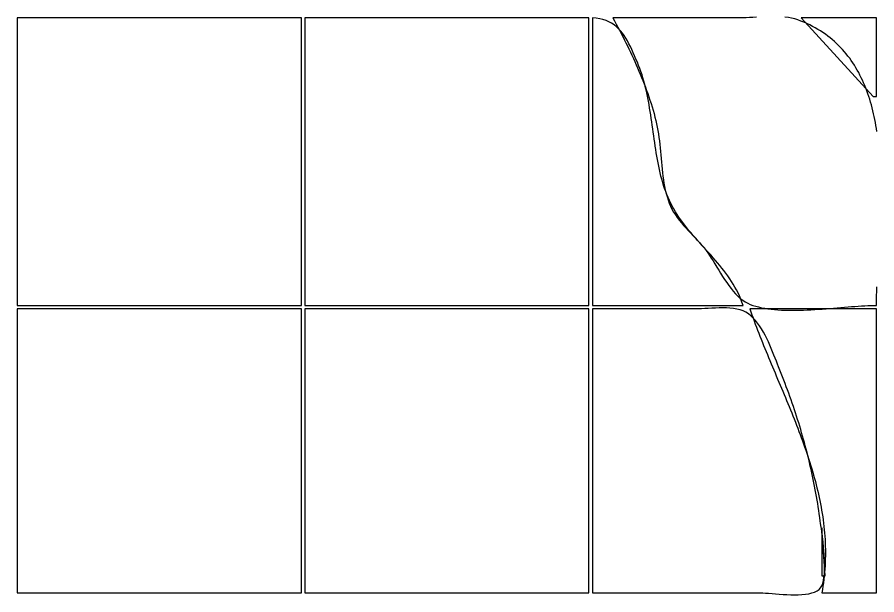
# Model space of a CAD drawing. Extents: x 0 to 800, y 0 to 600.
# Drawn here: x 258 to 509.1, y 283.4 to 452.2 of the extents above; entities that cross this region are included whole.
import ezdxf

# ---------------------------------------------------------------- set-up
doc = ezdxf.new("R2010")
doc.units = 0
for name, color, linetype in [('C142', 142, 'CONTINUOUS'), ('C143', 143, 'CONTINUOUS'), ('C7', 7, 'CONTINUOUS')]:
    doc.layers.add(name, color=color, linetype=linetype)

msp = doc.modelspace()

# ---------------------------------------------------------------- linework, layer by layer
at = {"layer": 'C142'}
for points in [[(473.9164, 452.2043), (472.8866, 452.1444), (471.8754, 452.0889), (470.8873, 452.0429), (469.9273, 452.0115), (469, 452), (432, 452)], [(432, 452), (432.4837, 451.088), (432.9644, 450.1771), (433.4417, 449.267), (433.9154, 448.3574), (434.3852, 447.448), (434.8508, 446.5386), (435.3118, 445.6289), (435.7681, 444.7186), (436.2193, 443.8075), (436.6651, 442.8952), (437.1052, 441.9817), (437.5394, 441.0665), (437.9673, 440.1494), (438.3887, 439.2301), (438.8032, 438.3084), (439.2106, 437.3841), (439.6106, 436.4567), (440.0029, 435.5262), (440.3872, 434.5921), (440.7632, 433.6543), (441.1307, 432.7125), (441.4892, 431.7664), (441.8386, 430.8157), (442.1785, 429.8602), (442.5087, 428.8996), (442.8289, 427.9337), (443.1387, 426.9621), (443.4379, 425.9847), (443.7262, 425.0011), (444.0033, 424.0111), (444.269, 423.0144), (444.5228, 422.0108), (444.7646, 421), (444.9723, 420.0394), (445.155, 419.0633), (445.3158, 418.0733), (445.4575, 417.0711), (445.5831, 416.0583), (445.6956, 415.0366), (445.7978, 414.0076), (445.8927, 412.973), (445.9832, 411.9344), (446.0723, 410.8935), (446.163, 409.8519), (446.2581, 408.8112), (446.3606, 407.7732), (446.4735, 406.7394), (446.5997, 405.7116), (446.7421, 404.6914), (446.9037, 403.6803), (447.0874, 402.6802), (447.2961, 401.6925), (447.5329, 400.7191), (447.8005, 399.7614), (448.1021, 398.8213), (448.4404, 397.9002), (448.8186, 397), (449.2468, 396.1187), (449.7233, 395.2669), (450.2431, 394.4416), (450.8011, 393.6397), (451.3923, 392.8584), (452.0116, 392.0945), (452.654, 391.3453), (453.3145, 390.6076), (453.988, 389.8786), (454.6695, 389.1552), (455.3539, 388.4345), (456.0362, 387.7135), (456.7114, 386.9892), (457.3744, 386.2587), (458.0201, 385.5189), (458.6436, 384.767), (459.2399, 384), (459.7307, 383.319), (460.2313, 382.5798), (460.7421, 381.7905), (461.2635, 380.9593), (461.7959, 380.0942), (462.3396, 379.2035), (462.8952, 378.2953), (463.463, 377.3777), (464.0434, 376.4589), (464.6369, 375.5471), (465.2438, 374.6504), (465.8645, 373.7769), (466.4996, 372.9348), (467.1493, 372.1322), (467.8141, 371.3773), (468.4944, 370.6782), (469.1906, 370.0432), (469.9032, 369.4802), (470.6324, 368.9976), (471.3789, 368.6034)], [(509.114, 418.7477), (508.9751, 419.637), (508.8264, 420.5211), (508.6675, 421.3998), (508.4982, 422.2727), (508.3182, 423.1397), (508.1274, 424.0004), (507.9255, 424.8547), (507.7121, 425.7022), (507.4871, 426.5426), (507.2501, 427.3758), (507.001, 428.2014), (506.7395, 429.0192), (506.4653, 429.829), (506.1781, 430.6304), (505.8778, 431.4233), (505.5641, 432.2072), (505.2366, 432.9821), (504.8952, 433.7476), (504.5395, 434.5034), (504.1695, 435.2494), (503.7847, 435.9852), (503.3849, 436.7105), (502.9699, 437.4252), (502.5394, 438.1289), (502.0932, 438.8214), (501.631, 439.5024), (501.1525, 440.1717), (500.6575, 440.829), (500.1458, 441.474), (499.6171, 442.1065), (499.0711, 442.7262), (498.5076, 443.3329), (497.9263, 443.9263), (497.327, 444.5061), (496.7093, 445.0721), (496.0732, 445.6239), (495.4182, 446.1614), (494.7442, 446.6843), (494.0509, 447.1924), (493.3381, 447.6852), (492.6054, 448.1627), (491.8526, 448.6245), (491.0796, 449.0704), (490.2859, 449.5001), (489.4714, 449.9133), (488.6358, 450.3099), (487.7789, 450.6894), (486.9003, 451.0517), (486, 451.3966), (485.1162, 451.6844), (484.1943, 451.915), (483.239, 452.0936), (482.255, 452.2253)], [(471.3788, 368.6033), (472.1199, 368.2871), (472.8975, 368.0021), (473.7097, 367.7471), (474.5545, 367.5208), (475.4299, 367.322), (476.3342, 367.1494), (477.2653, 367.0017), (478.2214, 366.8778), (479.2006, 366.7764), (480.2008, 366.6962), (481.2202, 366.636), (482.257, 366.5945), (483.3091, 366.5705), (484.3746, 366.5627), (485.4517, 366.5699), (486.5384, 366.5908), (487.6329, 366.6243), (488.733, 366.6689), (489.8371, 366.7236), (490.9431, 366.787), (492.0492, 366.8579), (493.1533, 366.935), (494.2537, 367.0172), (495.3484, 367.1031), (496.4354, 367.1914), (497.5129, 367.2811), (498.5789, 367.3707), (499.6315, 367.4591), (500.6688, 367.545), (501.6889, 367.6272), (502.6899, 367.7044), (503.6698, 367.7753), (504.6268, 367.8387), (505.5588, 367.8934), (506.4641, 367.9382), (507.3407, 367.9717), (508.1866, 367.9927), (509, 368), (509.0024, 368.7519), (509.0094, 369.5136), (509.0209, 370.2847), (509.0365, 371.0651), (509.0561, 371.8544), (509.0792, 372.6525), (509.1058, 373.4589)], [(472, 367), (472.3078, 366.1078), (472.6214, 365.2159), (472.9407, 364.3242), (473.2653, 363.4327), (473.5949, 362.5413), (473.9294, 361.65), (474.2685, 360.7587), (474.6119, 359.8675), (474.9593, 358.9763), (475.3106, 358.0851), (475.6654, 357.1939), (476.0234, 356.3025), (476.3845, 355.4111), (476.7484, 354.5195), (477.1148, 353.6277), (477.4834, 352.7357), (477.8541, 351.8435), (478.2265, 350.951), (478.6003, 350.0582), (478.9755, 349.1651), (479.3516, 348.2716), (479.7284, 347.3777), (480.1057, 346.4835), (480.4832, 345.5887), (480.8606, 344.6935), (481.2377, 343.7978), (481.6143, 342.9015), (481.9901, 342.0046), (482.3648, 341.1072), (482.7381, 340.2091), (483.1099, 339.3103), (483.4798, 338.4109), (483.8476, 337.5107), (484.2131, 336.6098), (484.5759, 335.708), (484.9359, 334.8055), (485.2927, 333.9021), (485.6462, 332.9978), (485.996, 332.0926), (486.3419, 331.1865), (486.6837, 330.2794), (487.0211, 329.3713), (487.3538, 328.4621), (487.6815, 327.5519), (488.0041, 326.6406), (488.3213, 325.7282), (488.6327, 324.8146), (488.9383, 323.8998), (489.2376, 322.9838), (489.5304, 322.0666), (489.8165, 321.1481), (490.0957, 320.2282), (490.3676, 319.307), (490.632, 318.3845), (490.8887, 317.4605), (491.1374, 316.5352), (491.3778, 315.6083), (491.6097, 314.68), (491.8329, 313.7501), (492.047, 312.8187), (492.2518, 311.8857), (492.4471, 310.951), (492.6326, 310.0147), (492.808, 309.0768), (492.9732, 308.1371), (493.1277, 307.1957), (493.2714, 306.2525), (493.4041, 305.3075), (493.5254, 304.3607), (493.6351, 303.4121), (493.733, 302.4615), (493.8188, 301.509), (493.8922, 300.5545), (493.953, 299.5981), (494.0009, 298.6396), (494.0357, 297.6791), (494.057, 296.7166), (494.0648, 295.7519), (494.0586, 294.785), (494.0383, 293.816), (494.0036, 292.8448), (493.9542, 291.8714), (493.8898, 290.8957), (493.8103, 289.9177), (493.7154, 288.9374), (493.6047, 287.9548), (493.4781, 286.9697), (493.3353, 285.9822), (493.176, 284.9923), (493, 284), (509, 284), (509, 367), (472, 367)]]:
    msp.add_lwpolyline(points, dxfattribs=at)
at = {"layer": 'C143'}
msp.add_lwpolyline([(493, 303), (493, 289), (494, 289), (493, 303)], dxfattribs=at)
at = {"layer": 'C7'}
for points in [[(258, 452), (258, 368), (341, 368), (341, 452), (258, 452)], [(342, 452), (342, 368), (425, 368), (425, 452), (342, 452)], [(426, 452), (426, 368), (470, 368), (469.6815, 368.9354), (469.331, 369.8512), (468.9501, 370.7483), (468.5404, 371.6277), (468.1035, 372.4903), (467.6409, 373.337), (467.1544, 374.1689), (466.6454, 374.9869), (466.1157, 375.792), (465.5666, 376.5851), (465, 377.3672), (464.4173, 378.1393), (463.8202, 378.9023), (463.2102, 379.6572), (462.5889, 380.405), (461.958, 381.1466), (461.3191, 381.8829), (460.6736, 382.6151), (460.0233, 383.3439), (459.3697, 384.0704), (458.7145, 384.7956), (458.0591, 385.5203), (457.4052, 386.2457), (456.7545, 386.9725), (456.1085, 387.7019), (455.4687, 388.4347), (454.8368, 389.172), (454.2145, 389.9146), (453.6032, 390.6636), (453.0046, 391.4199), (452.4202, 392.1845), (451.8517, 392.9583), (451.3007, 393.7424), (450.7687, 394.5376), (450.2574, 395.345), (449.7684, 396.1654), (449.3032, 397), (448.8817, 397.815), (448.4843, 398.6459), (448.1101, 399.4921), (447.7578, 400.3528), (447.4265, 401.2274), (447.1149, 402.1153), (446.822, 403.0156), (446.5468, 403.9279), (446.288, 404.8513), (446.0447, 405.7852), (445.8157, 406.729), (445.6, 407.682), (445.3964, 408.6435), (445.2039, 409.6128), (445.0213, 410.5892), (444.8476, 411.5722), (444.6817, 412.561), (444.5224, 413.5549), (444.3688, 414.5533), (444.2196, 415.5555), (444.0739, 416.5608), (443.9305, 417.5686), (443.7883, 418.5781), (443.6462, 419.5888), (443.5031, 420.5999), (443.358, 421.6107), (443.2098, 422.6207), (443.0573, 423.6291), (442.8995, 424.6352), (442.7352, 425.6384), (442.5634, 426.638), (442.3831, 427.6334), (442.193, 428.6238), (441.9921, 429.6086), (441.7793, 430.5871), (441.5535, 431.5586), (441.3137, 432.5226), (441.0587, 433.4782), (440.7874, 434.4248), (440.4988, 435.3618), (440.1917, 436.2885), (439.8651, 437.2042), (439.5178, 438.1083), (439.1489, 439), (438.7403, 439.9535), (438.3363, 440.8921), (437.9327, 441.8129), (437.5255, 442.7129), (437.1104, 443.5892), (436.6832, 444.4389), (436.2398, 445.2591), (435.7761, 446.0468), (435.2878, 446.7991), (434.7708, 447.5131), (434.221, 448.1858), (433.6342, 448.8143), (433.0062, 449.3957), (432.3328, 449.9271), (431.6099, 450.4056), (430.8334, 450.8281), (429.999, 451.1918), (429.1026, 451.4938), (428.1401, 451.7311), (427.1073, 451.9008), (426, 452)], [(487, 452), (508, 429), (509, 429), (509, 452), (487, 452)], [(258, 367), (258, 284), (341, 284), (341, 367), (258, 367)], [(342, 367), (342, 284), (425, 284), (425, 367), (342, 367)], [(426, 367), (426, 284), (475, 284), (475.7442, 283.9844), (476.579, 283.9422), (477.4921, 283.88), (478.4712, 283.8042), (479.5041, 283.7217), (480.5784, 283.6388), (481.682, 283.5623), (482.8026, 283.4988), (483.9279, 283.4548), (485.0456, 283.4369), (486.1434, 283.4518), (487.2092, 283.5061), (488.2306, 283.6063), (489.1954, 283.7591), (490.0913, 283.971), (490.906, 284.2486), (491.6273, 284.5987), (492.243, 285.0277), (492.6526, 285.4747), (492.9937, 286.0562), (493.2708, 286.7589), (493.4885, 287.5697), (493.6515, 288.4751), (493.7643, 289.4619), (493.8316, 290.5168), (493.8579, 291.6265), (493.8479, 292.7778), (493.8063, 293.9574), (493.7375, 295.152), (493.6463, 296.3482), (493.5372, 297.5329), (493.4149, 298.6927), (493.2839, 299.8144), (493.1489, 300.8847), (493.0144, 301.8903), (492.8852, 302.8179), (492.7658, 303.6542), (492.6607, 304.386), (492.5748, 305), (492.4319, 306.0285), (492.2837, 307.0534), (492.1303, 308.0745), (491.9716, 309.0921), (491.8077, 310.1062), (491.6384, 311.117), (491.4639, 312.1245), (491.284, 313.1289), (491.0988, 314.1303), (490.9083, 315.1287), (490.7124, 316.1242), (490.5111, 317.1171), (490.3045, 318.1073), (490.0925, 319.095), (489.8751, 320.0803), (489.6523, 321.0633), (489.424, 322.0441), (489.1904, 323.0228), (488.9513, 323.9995), (488.7067, 324.9743), (488.4567, 325.9473), (488.2012, 326.9187), (487.9402, 327.8885), (487.6737, 328.8568), (487.4017, 329.8237), (487.1242, 330.7894), (486.8411, 331.7539), (486.5525, 332.7174), (486.2584, 333.6799), (485.9587, 334.6416), (485.6534, 335.6026), (485.3425, 336.5629), (485.026, 337.5227), (484.7039, 338.4821), (484.3761, 339.4411), (484.0428, 340.4), (483.7037, 341.3587), (483.3591, 342.3175), (483.0087, 343.2763), (482.6527, 344.2354), (482.291, 345.1948), (481.9235, 346.1545), (481.5504, 347.1149), (481.1715, 348.0758), (480.7869, 349.0374), (480.3966, 350), (480.0753, 350.7995), (479.7413, 351.6483), (479.3934, 352.5386), (479.0302, 353.4625), (478.6504, 354.412), (478.2528, 355.3793), (477.836, 356.3564), (477.3987, 357.3355), (476.9398, 358.3086), (476.4578, 359.2678), (475.9515, 360.2052), (475.4195, 361.1129), (474.8607, 361.9831), (474.2736, 362.8078), (473.6571, 363.5791), (473.0098, 364.289), (472.3304, 364.9298), (471.6177, 365.4935), (470.8703, 365.9722), (470.0402, 366.376), (469.1484, 366.6918), (468.204, 366.9288), (467.2164, 367.0963), (466.1948, 367.2037), (465.1484, 367.2603), (464.0866, 367.2753), (463.0186, 367.2581), (461.9537, 367.218), (460.9012, 367.1644), (459.8703, 367.1064), (458.8702, 367.0535), (457.9104, 367.0149), (457, 367), (426, 367)]]:
    msp.add_lwpolyline(points, dxfattribs=at)

doc.saveas('drawing.dxf')
